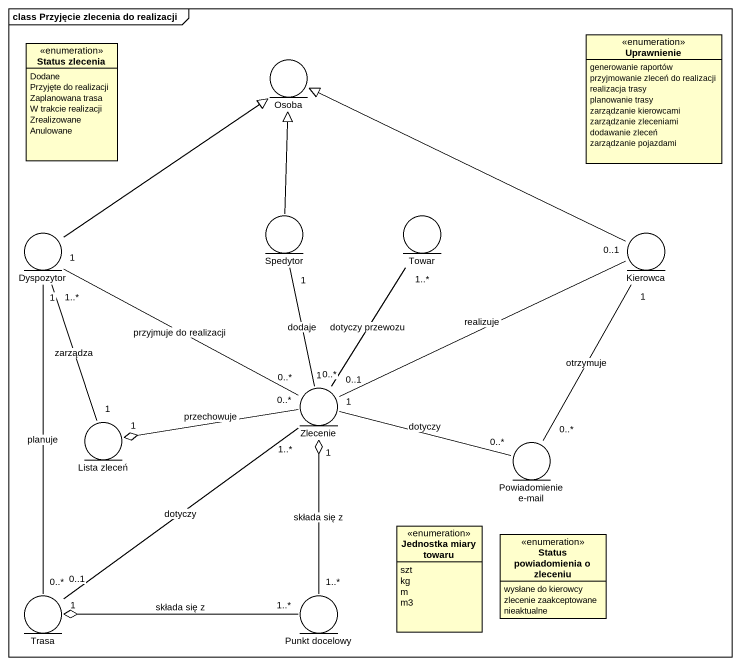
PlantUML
@startuml
mainframe class Przyjęcie zlecenia do realizacji
allowmixing
hide circle
hide empty members
enum "Status zlecenia" as Status_zlecenia {
  Dodane
  Przyjęte do realizacji
  Zaplanowana trasa
  W trakcie realizacji
  Zrealizowane
  Anulowane
}
entity Osoba
enum Uprawnienie {
  generowanie raportów
  przyjmowanie zleceń do realizacji
  realizacja trasy
  planowanie trasy
  zarządzanie kierowcami
  zarządzanie zleceniami
  dodawanie zleceń
  zarządzanie pojazdami
}
entity Spedytor
entity Towar
entity Dyspozytor
entity Kierowca
entity Zlecenie
entity "Lista zleceń" as Lista_zleceń
entity "Powiadomienie e-mail" as Powiadomienie_e_mail
enum "Jednostka miary towaru" as Jednostka_miary_towaru {
  szt
  kg
  m
  m3
}
enum "Status powiadomienia o zleceniu" as Status_powiadomienia_o {
  wysłane do kierowcy
  zlecenie zaakceptowane
  nieaktualne
}
entity Trasa
entity "Punkt docelowy" as Punkt_docelowy
Spedytor -up-|> Osoba
Spedytor "1" -- "0..*" Zlecenie : dodaje
Towar "1..*" -- "1" Zlecenie : dotyczy przewozu
Dyspozytor -up-|> Osoba
Dyspozytor "1" -right- "0..*" Zlecenie : przyjmuje do realizacji
Dyspozytor "1..*" -- "1" Lista_zleceń : zarządza
Dyspozytor "1" -- "0..*" Trasa : planuje
Kierowca -left-|> Osoba
Kierowca "1" -- "0..*" Powiadomienie_e_mail : otrzymuje
Zlecenie "0..1" -right- "0..1" Kierowca : realizuje
Zlecenie "0..*" -left-o "1" Lista_zleceń : przechowuje
Zlecenie "1" -right- "0..*" Powiadomienie_e_mail : dotyczy
Trasa "0..1" -up- "1..*" Zlecenie : dotyczy
Punkt_docelowy "1..*" -up-o "1" Zlecenie : składa się z
Punkt_docelowy "1..*" -left-o "1" Trasa : składa się z
@enduml
